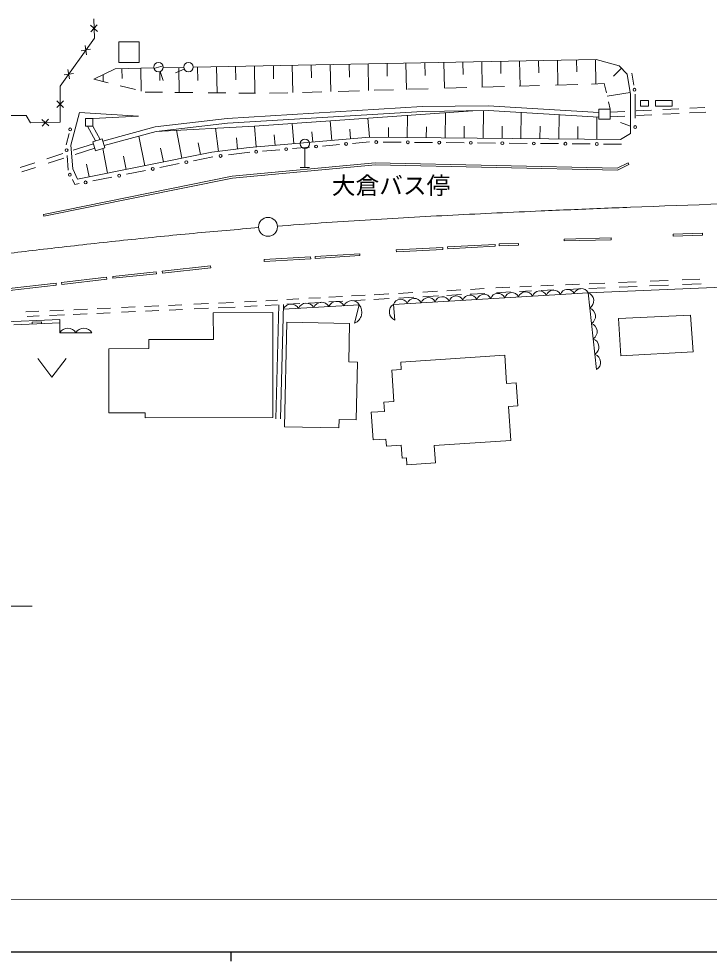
# Model space of a CAD drawing. Units: millimetres, scale not verified. Extents: x 40000 to 680000, y 20000 to 380000.
# Drawn here: x 245606 to 318480, y 204000 to 303549 of the extents above; entities that cross this region are included whole.
import ezdxf
from ezdxf.enums import TextEntityAlignment as Align

# ---------------------------------------------------------------- set-up
doc = ezdxf.new("R2010")
doc.units = ezdxf.units.MM
doc.header["$LTSCALE"] = 1000
for name, color, linetype, lineweight in [('M-BGD', 7, 'Continuous', 13), ('M-STR-STR3', 7, 'Continuous', 13), ('M-TTL-BAND', 7, 'Continuous', 25), ('M-TTL-TXT', 7, 'Continuous', 13)]:
    doc.layers.add(name, color=color, linetype=linetype, lineweight=lineweight)
doc.styles.add('ＭＳ ゴシック', font='')
doc.styles.get('ＭＳ ゴシック').set_extended_font_data('MS Gothic')

msp = doc.modelspace()

# ---------------------------------------------------------------- linework, layer by layer
at = {"layer": 'M-BGD'}
for p, q in [((253911, 302196), (253180, 302879)), ((253204, 302172), (253887, 302902)), ((253512, 303549), (253580, 301525)), ((253580, 301525), (249972, 296431)), ((252762, 299759), (252594, 300745)), ((256159, 301104), (258302, 301104)), ((256160, 298938), (256159, 301104)), ((258302, 301104), (258303, 298939)), ((252185, 300168), (253171, 300336)), ((258303, 298939), (256160, 298938)), ((264016, 298437), (306561, 299258)), ((276502, 297305), (276476, 298678)), ((278530, 295867), (278475, 298716)), ((280501, 297397), (280475, 298755)), ((282529, 295983), (282474, 298793)), ((284500, 297489), (284474, 298832)), ((286527, 296099), (286474, 298870)), ((288499, 297581), (288473, 298909)), ((290526, 296215), (290473, 298948)), ((292498, 297673), (292473, 298986)), ((294524, 296331), (294472, 299025)), ((296497, 297765), (296472, 299063)), ((298523, 296447), (298471, 299102)), ((300496, 297857), (300471, 299140)), ((302521, 296562), (302471, 299179)), ((304495, 297949), (304470, 299217)), ((306520, 296678), (306470, 299256)), ((306561, 299258), (308983, 298598)), ((250381, 297621), (251367, 297789)), ((250958, 297212), (250790, 298198)), ((253522, 297189), (255764, 298278)), ((254505, 296939), (254491, 297660)), ((255764, 298278), (259858, 298357)), ((256499, 297258), (256479, 298292)), ((258525, 295918), (258479, 298330)), ((260830, 298589), (259869, 298310)), ((260505, 297019), (260486, 297969)), ((260516, 297978), (260846, 297038)), ((260844, 298376), (263017, 298418)), ((263055, 298249), (262146, 297849)), ((262529, 295774), (262478, 298408)), ((264505, 297029), (264478, 298446)), ((266530, 295735), (266477, 298485)), ((268504, 297121), (268477, 298523)), ((270532, 295696), (270477, 298562)), ((272503, 297213), (272476, 298600)), ((274532, 295752), (274476, 298639)), ((308373, 297493), (309243, 298328)), ((308983, 298598), (309831, 297715)), ((309831, 297715), (310177, 295555)), ((310325, 297794), (310526, 296537)), ((253522, 297189), (255048, 296801)), ((306069, 296665), (307398, 296704)), ((307398, 296704), (307627, 295740)), ((249972, 296431), (249973, 292620)), ((256304, 296482), (257914, 296073)), ((258953, 295809), (260768, 295791)), ((262087, 295778), (263984, 295760)), ((265581, 295744), (267446, 295726)), ((268835, 295712), (270601, 295695)), ((272078, 295680), (273985, 295736)), ((275538, 295781), (277597, 295840)), ((279320, 295890), (281568, 295955)), ((283123, 296000), (285172, 296060)), ((286654, 296103), (288812, 296165)), ((290644, 296218), (292888, 296283)), ((294476, 296329), (296889, 296399)), ((298437, 296444), (300580, 296506)), ((302273, 296555), (304625, 296623)), ((307712, 295380), (310143, 295769)), ((249619, 294172), (250326, 294879)), ((250326, 294172), (249619, 294879)), ((307852, 294786), (308040, 293993)), ((310177, 295555), (310178, 291452)), ((310677, 295594), (310678, 293066)), ((311234, 294908), (312064, 294908)), ((311234, 294308), (311234, 294908)), ((312064, 294908), (312064, 294308)), ((312802, 294908), (314573, 294909)), ((312802, 294308), (312802, 294908)), ((314573, 294909), (314573, 294309)), ((267586, 293037), (288197, 294276)), ((267630, 292538), (288215, 293776)), ((270496, 292201), (293520, 293845)), ((288197, 294276), (295156, 294366)), ((288215, 293776), (295144, 293866)), ((294641, 293859), (294615, 290935)), ((295144, 293866), (306840, 293166)), ((295156, 294366), (306840, 293666)), ((308040, 293993), (306840, 293992)), ((306840, 293992), (306840, 292966)), ((308040, 292966), (308040, 293993)), ((308040, 293690), (309581, 293766)), ((310786, 293826), (312404, 293906)), ((312064, 294308), (311234, 294308)), ((314573, 294309), (312802, 294308)), ((313589, 293965), (315276, 294048)), ((316404, 293603), (318135, 293689)), ((316441, 294106), (318032, 294184)), ((246364, 293327), (244475, 293327)), ((246836, 292551), (246364, 293327)), ((248044, 292931), (248766, 292240)), ((248059, 292224), (248751, 292947)), ((252017, 293651), (251107, 290206)), ((252017, 293651), (258223, 293261)), ((252652, 293021), (253412, 293021)), ((252652, 292221), (252652, 293021)), ((258223, 293261), (253412, 293021)), ((253412, 293021), (253413, 292221)), ((260011, 292154), (267586, 293037)), ((278454, 292769), (278633, 290700)), ((282445, 293054), (282618, 291044)), ((286636, 293353), (286615, 291007)), ((290639, 293639), (290615, 290971)), ((298639, 293656), (298614, 290899)), ((302637, 293417), (302614, 290863)), ((306635, 293178), (306614, 290827)), ((306840, 292966), (308040, 292966)), ((308040, 293189), (309590, 293266)), ((310800, 293326), (312444, 293407)), ((313594, 293464), (315320, 293550)), ((249973, 292620), (246836, 292551)), ((253413, 292221), (252652, 292221)), ((252844, 292221), (253693, 290655)), ((253413, 292221), (254181, 290804)), ((254455, 290637), (260011, 292154)), ((260107, 291661), (267630, 292538)), ((260107, 291661), (270496, 292201)), ((262231, 291772), (262822, 288819)), ((266369, 291987), (266676, 289540)), ((270474, 292200), (270663, 290011)), ((274464, 292485), (274648, 290355)), ((280538, 291885), (280626, 290872)), ((284624, 292071), (284615, 291025)), ((288625, 292157), (288615, 290989)), ((292626, 292227), (292615, 290953)), ((296626, 292213), (296615, 290917)), ((300626, 292199), (300614, 290881)), ((304626, 292164), (304614, 290845)), ((310178, 292203), (309111, 292611)), ((250602, 290251), (250913, 291431)), ((253410, 290569), (254385, 290867)), ((254385, 290867), (254677, 289911)), ((254602, 290158), (260107, 291661)), ((258274, 291161), (258900, 288034)), ((268570, 290995), (268675, 289790)), ((269933, 289948), (282607, 291043)), ((272558, 291311), (272656, 290183)), ((276548, 291598), (276641, 290528)), ((282607, 291043), (309106, 290804)), ((310178, 291452), (309106, 290804)), ((251107, 290206), (251305, 287702)), ((251346, 289670), (253475, 290357)), ((251567, 289216), (253621, 289879)), ((253702, 289612), (253410, 290569)), ((254677, 289911), (253702, 289612)), ((254458, 289844), (254978, 287248)), ((260566, 289899), (260861, 288427)), ((264536, 290448), (264783, 289212)), ((265991, 289454), (269933, 289948)), ((273146, 289724), (271340, 289568)), ((276306, 289997), (274500, 289841)), ((275806, 289854), (275806, 287854)), ((279466, 290270), (277660, 290114)), ((282626, 290543), (280820, 290387)), ((285953, 290513), (284052, 290530)), ((289280, 290483), (287379, 290500)), ((292607, 290453), (290706, 290470)), ((295935, 290423), (294033, 290440)), ((299262, 290393), (297360, 290410)), ((302589, 290363), (300688, 290380)), ((305916, 290333), (304015, 290350)), ((309243, 290303), (307342, 290320)), ((248564, 288771), (250245, 289314)), ((248700, 288290), (250360, 288826)), ((250814, 287576), (250693, 289105)), ((251793, 286610), (265991, 289454)), ((256658, 289043), (256939, 287641)), ((266071, 288960), (264045, 288554)), ((269986, 289451), (267749, 289170)), ((245739, 287860), (247275, 288355)), ((245919, 287392), (247364, 287859)), ((251305, 287702), (251793, 286610)), ((252750, 288186), (253017, 286855)), ((262526, 288250), (260500, 287844)), ((268128, 286931), (283233, 288332)), ((268157, 286733), (283240, 288132)), ((275306, 287854), (276306, 287854)), ((283233, 288332), (308755, 287766)), ((283240, 288132), (308799, 287565)), ((308755, 287766), (309926, 288334)), ((308799, 287565), (310013, 288154)), ((310013, 288154), (309926, 288334)), ((248214, 282893), (268128, 286931)), ((248253, 282697), (268157, 286733)), ((255436, 286830), (253411, 286424)), ((258981, 287540), (256956, 287134)), ((251267, 286563), (251500, 286042)), ((251976, 286137), (251500, 286042)), ((248253, 282697), (248214, 282893)), ((314672, 280802), (317783, 280910)), ((314679, 280602), (314672, 280802)), ((317783, 280910), (317790, 280710)), ((296306, 279763), (298338, 279829)), ((296313, 279563), (296306, 279763)), ((298338, 279829), (298344, 279629)), ((303186, 280289), (308123, 280400)), ((303191, 280089), (303186, 280289)), ((308127, 280200), (303191, 280089)), ((308123, 280400), (308127, 280200)), ((317790, 280710), (314679, 280602)), ((285451, 279148), (290365, 279390)), ((285461, 278948), (285451, 279148)), ((290375, 279190), (285461, 278948)), ((290365, 279390), (290375, 279190)), ((290868, 279455), (295891, 279719)), ((290878, 279256), (290868, 279455)), ((295902, 279519), (290878, 279256)), ((295891, 279719), (295902, 279519)), ((298344, 279629), (296313, 279563)), ((271501, 278110), (276406, 278412)), ((271513, 277910), (271501, 278110)), ((276418, 278213), (271513, 277910)), ((276406, 278412), (276418, 278213)), ((276889, 278447), (281607, 278732)), ((276901, 278247), (276889, 278447)), ((281619, 278532), (276901, 278247)), ((281607, 278732), (281619, 278532)), ((255512, 276345), (260101, 276810)), ((260101, 276810), (260121, 276611)), ((260745, 276888), (265850, 277457)), ((260767, 276689), (260745, 276888)), ((265872, 277258), (260767, 276689)), ((265850, 277457), (265872, 277258)), ((250123, 275699), (254867, 276242)), ((254890, 276043), (250146, 275500)), ((254867, 276242), (254890, 276043)), ((255532, 276146), (255512, 276345)), ((260121, 276611), (255532, 276146)), ((308905, 275697), (310780, 275777)), ((312250, 275839), (314141, 275920)), ((315644, 275984), (317504, 276063)), ((244581, 275053), (249531, 275621)), ((249553, 275423), (244603, 274854)), ((249531, 275621), (249553, 275423)), ((250146, 275500), (250123, 275699)), ((288270, 274690), (289785, 274774)), ((290783, 274829), (292258, 274911)), ((293285, 274968), (294734, 275048)), ((295974, 275116), (297422, 275196)), ((298468, 274752), (299732, 274806)), ((298496, 275254), (299743, 275307)), ((300708, 275348), (302050, 275405)), ((300742, 274849), (302086, 274906)), ((303319, 275459), (304781, 275521)), ((303408, 274962), (304891, 275025)), ((305708, 274606), (324236, 275394)), ((305782, 275063), (307493, 275136)), ((305805, 275565), (307470, 275636)), ((308996, 275200), (310893, 275281)), ((312200, 275337), (314204, 275422)), ((315681, 275485), (317628, 275568)), ((271684, 273773), (272916, 273841)), ((273908, 273896), (275176, 273966)), ((276221, 274024), (277467, 274093)), ((278342, 274141), (279765, 274220)), ((280734, 274274), (282152, 274352)), ((280785, 273776), (282176, 273853)), ((283094, 273903), (284690, 273992)), ((283106, 274405), (284670, 274491)), ((305708, 274606), (285144, 273388)), ((285695, 274548), (287196, 274631)), ((285710, 274048), (287289, 274135)), ((288247, 274188), (289922, 274281)), ((290773, 274328), (292342, 274415)), ((293236, 274464), (294792, 274550)), ((296016, 274618), (297507, 274700)), ((306600, 266499), (305708, 274606)), ((248866, 272711), (250327, 272777)), ((251397, 272825), (252844, 272891)), ((253883, 272937), (255268, 273000)), ((256452, 273053), (257873, 273117)), ((258877, 273163), (260387, 273231)), ((261399, 273276), (262812, 273340)), ((261491, 272780), (262895, 272843)), ((264093, 273398), (265625, 273467)), ((264116, 272898), (265640, 272967)), ((266642, 273012), (268455, 273094)), ((266688, 273515), (268264, 273586)), ((269414, 273147), (270755, 273221)), ((269421, 273648), (270703, 273719)), ((271608, 273268), (272914, 273340)), ((272722, 261306), (273048, 273348)), ((273221, 261292), (273549, 273375)), ((273536, 272874), (281543, 273338)), ((281543, 273338), (273536, 272874)), ((273902, 273395), (275255, 273470)), ((276174, 273521), (277496, 273594)), ((278345, 273641), (279797, 273721)), ((281543, 273338), (281057, 271416)), ((281057, 271416), (281543, 273338)), ((285144, 273388), (285293, 271708)), ((249936, 271788), (239265, 271339)), ((246353, 272598), (247713, 272659)), ((246467, 272103), (247759, 272161)), ((248849, 272210), (250416, 272281)), ((249935, 270375), (249936, 271788)), ((251333, 272322), (252830, 272390)), ((253822, 272434), (255254, 272499)), ((256429, 272552), (257910, 272618)), ((258986, 272667), (260388, 272730)), ((266130, 272505), (272403, 272521)), ((266137, 269675), (266130, 272505)), ((272403, 272521), (272430, 261418)), ((308909, 271880), (316523, 272233)), ((309161, 267935), (308909, 271880)), ((316523, 272233), (316805, 268355)), ((249936, 271441), (245069, 271236)), ((247008, 271507), (247981, 271548)), ((247008, 271507), (247016, 271318)), ((247981, 271548), (247989, 271359)), ((273656, 260452), (273894, 271514)), ((273894, 271514), (280520, 271372)), ((280520, 271372), (280433, 267309)), ((249935, 270375), (253309, 270376)), ((253309, 270376), (249935, 270375)), ((259332, 269658), (266137, 269675)), ((259334, 268706), (259332, 269658)), ((255093, 268696), (259334, 268706)), ((255110, 261912), (255093, 268696)), ((285924, 267287), (296903, 268018)), ((297101, 265036), (296903, 268018)), ((316805, 268355), (309161, 267935)), ((247602, 267680), (249102, 265680)), ((249102, 265680), (250602, 267680)), ((280433, 267309), (281345, 267289)), ((281345, 267289), (281214, 261182)), ((285976, 266510), (285924, 267287)), ((284964, 266443), (285976, 266510)), ((285184, 263140), (284964, 266443)), ((298121, 265104), (297101, 265036)), ((298283, 262667), (298121, 265104)), ((284126, 263070), (285184, 263140)), ((284192, 262083), (284126, 263070)), ((258944, 261921), (255110, 261912)), ((258946, 261384), (258944, 261921)), ((282799, 261990), (284192, 262083)), ((282993, 259071), (282799, 261990)), ((297296, 262601), (298283, 262667)), ((297536, 258997), (297296, 262601)), ((258946, 261384), (272430, 261418)), ((279422, 261220), (279403, 260329)), ((281214, 261182), (279422, 261220)), ((279403, 260329), (273656, 260452)), ((284358, 259161), (282993, 259071)), ((284407, 258419), (284358, 259161)), ((289461, 258460), (297536, 258997)), ((285974, 258523), (284407, 258419)), ((285974, 258523), (286067, 257133)), ((289582, 256631), (289461, 258460)), ((286067, 257133), (286515, 257163)), ((286515, 257163), (286564, 256430)), ((286564, 256430), (289582, 256631))]:
    msp.add_line(p, q, dxfattribs=at)
for centre, radius in [((260349, 298450), 500), ((263516, 298451), 500), ((310601, 296066), 150), ((251030, 291873), 150), ((310678, 292118), 150), ((275806, 290354), 500), ((283339, 290536), 150), ((250647, 289678), 150), ((273823, 289782), 150), ((276983, 290055), 150), ((280143, 290328), 150), ((286666, 290506), 150), ((289993, 290477), 150), ((293320, 290447), 150), ((296647, 290417), 150), ((299975, 290387), 150), ((303302, 290357), 150), ((306629, 290327), 150), ((266910, 289065), 150), ((270663, 289509), 150), ((259741, 287692), 150), ((263286, 288402), 150), ((250982, 287079), 150), ((256196, 286982), 150), ((252651, 286272), 150)]:
    msp.add_circle(centre, radius, dxfattribs=at)
at = {"layer": 'M-BGD', "color": 3}
msp.add_circle((271910, 281574), 1000, dxfattribs=at)
at = {"layer": 'M-BGD'}
for centre, radius, start, end in [((300584, 274010), 791, 24.98593, 161.78815), ((302053, 274097), 791, 24.98593, 161.78815), ((303522, 274184), 791, 24.98593, 161.78815), ((304991, 274271), 791, 24.98593, 161.78815), ((280765, 272899), 893, 29.44101, 157.19581), ((285895, 273141), 791, 24.98593, 161.78815), ((287364, 273228), 791, 24.98593, 161.78815), ((288833, 273315), 791, 24.98593, 161.78815), ((290302, 273402), 791, 24.98593, 161.78815), ((291771, 273489), 791, 24.98593, 161.78815), ((293240, 273576), 791, 24.98593, 161.78815), ((294709, 273663), 791, 24.98593, 161.78815), ((296177, 273750), 791, 24.98593, 161.78815), ((297646, 273837), 791, 24.98593, 161.78815), ((299115, 273924), 791, 24.98593, 161.78815), ((305384, 273749), 915, 303.2582, 69.30188), ((274359, 272527), 893, 29.44101, 157.19581), ((275961, 272620), 893, 29.44101, 157.19581), ((277562, 272713), 893, 29.44101, 157.19581), ((279163, 272806), 893, 29.44101, 157.19581), ((280590, 272556), 1232, 292.27505, 39.34451), ((285678, 272589), 962, 123.75072, 246.36727), ((305563, 272128), 915, 303.2582, 69.30188), ((250779, 269914), 962, 28.70152, 151.33157), ((252466, 269914), 962, 28.70152, 151.33157), ((305741, 270507), 915, 303.2582, 69.30188), ((305920, 268885), 915, 303.2582, 69.30188), ((306098, 267264), 915, 303.2582, 69.30188)]:
    msp.add_arc(centre, radius, start, end, dxfattribs=at)
at = {"layer": 'M-STR-STR3'}
for p, q in [((224685, 241498), (247023, 241505)), ((218758, 210517), (565684, 210617))]:
    msp.add_line(p, q, dxfattribs=at)
at = {"layer": 'M-TTL-BAND'}
for p, q in [((40000, 205000), (579000, 205000)), ((268000, 205000), (268000, 204000))]:
    msp.add_line(p, q, dxfattribs=at)
at = {"layer": 'M-TTL-TXT', "color": 2}
for points, knots in [([(272871, 281650), (275964, 281873), (279056, 282097), (282151, 282292), (285245, 282488), (288341, 282655), (291438, 282813), (294535, 282971), (297632, 283119), (300729, 283255), (301778, 283301), (302827, 283346), (303876, 283389), (304926, 283433), (305975, 283477), (307024, 283519), (308073, 283562), (309122, 283604), (310171, 283645), (316632, 283898), (323094, 284126), (329557, 284308), (334499, 284447), (339443, 284559), (344386, 284630), (345210, 284642), (346034, 284652), (346858, 284662), (347682, 284671), (348506, 284679), (349330, 284686), (350154, 284693), (350979, 284699), (351803, 284703), (353914, 284713), (356026, 284711), (358137, 284701), (360249, 284690), (362360, 284670), (364471, 284634), (366582, 284599), (368693, 284548), (370804, 284498)], [0, 0, 0, 0, 1, 1, 1, 2, 2, 2, 3, 3, 3, 4, 4, 4, 5, 5, 5, 6, 6, 6, 7, 7, 7, 8, 8, 8, 9, 9, 9, 10, 10, 10, 11, 11, 11, 12, 12, 12, 13, 13, 13, 14, 14, 14, 14]), ([(222026, 275897), (228278, 276719), (234531, 277541), (240790, 278316), (241833, 278445), (242876, 278573), (243920, 278700), (244963, 278826), (246007, 278951), (247051, 279074), (248094, 279197), (249138, 279318), (250183, 279438), (252487, 279701), (254792, 279955), (257098, 280198), (259404, 280441), (261711, 280673), (264020, 280888), (266329, 281103), (268639, 281300), (270950, 281497)], [0, 0, 0, 0, 1, 1, 1, 2, 2, 2, 3, 3, 3, 4, 4, 4, 5, 5, 5, 6, 6, 6, 7, 7, 7, 7])]:
    msp.add_open_spline(points, degree=3, knots=knots, dxfattribs=at)

# ---------------------------------------------------------------- texts
at = {"layer": 'M-BGD', "style": 'ＭＳ ゴシック'}
msp.add_text('大倉バス停', height=1833, dxfattribs=at).set_placement((278647, 284476), align=Align.BOTTOM_LEFT)

doc.saveas('drawing.dxf')
